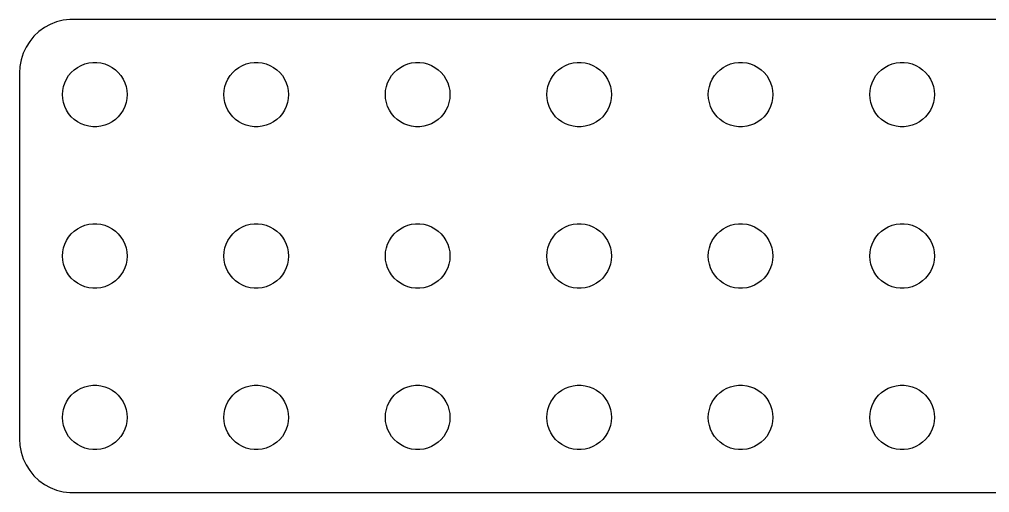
# Model space of a CAD drawing. Header units: metres. Extents: x -94 to 94, y -11 to 11.
# Drawn here: x -93.5 to -48.44, y -11 to 11 of the extents above; entities that cross this region are included whole.
import ezdxf

# ---------------------------------------------------------------- set-up
doc = ezdxf.new("R2010")
doc.units = ezdxf.units.M

msp = doc.modelspace()

# ---------------------------------------------------------------- linework, layer by layer
for p, q in [((-91.7725, 10.8776), (-92.0644, 10.7621)), ((-91.4684, 10.9557), (-91.7725, 10.8776)), ((-91.157, 10.9951), (-91.4684, 10.9557)), ((91.157, 10.9951), (-91.157, 10.9951)), ((-92.5936, 10.4263), (-92.8224, 10.2114)), ((-92.3396, 10.6108), (-92.5936, 10.4263)), ((-92.0644, 10.7621), (-92.3396, 10.6108)), ((-93.0225, 9.96945), (-93.1908, 9.70438)), ((-92.8224, 10.2114), (-93.0225, 9.96945)), ((-93.1908, 9.70438), (-93.3244, 9.4203)), ((-93.4214, 9.12172), (-93.4803, 8.81332)), ((-93.3244, 9.4203), (-93.4214, 9.12172)), ((-93.4803, 8.81332), (-93.5, 8.5)), ((-91.0934, 8.52681), (-90.9561, 8.65576)), ((-90.9561, 8.65576), (-90.8037, 8.76648)), ((-90.8037, 8.76648), (-90.6387, 8.85724)), ((-90.6387, 8.85724), (-90.4635, 8.92657)), ((-90.4635, 8.92657), (-90.2811, 8.97342)), ((-90.2811, 8.97342), (-90.0942, 8.99704)), ((-90.0942, 8.99704), (-89.9058, 8.99704)), ((-89.9058, 8.99704), (-89.7189, 8.97342)), ((-89.7189, 8.97342), (-89.5365, 8.92657)), ((-89.5365, 8.92657), (-89.3613, 8.85724)), ((-89.3613, 8.85724), (-89.1963, 8.76648)), ((-89.1963, 8.76648), (-89.0439, 8.65576)), ((-89.0439, 8.65576), (-88.9065, 8.52681)), ((-83.5934, 8.52681), (-83.4561, 8.65576)), ((-83.4561, 8.65576), (-83.3037, 8.76648)), ((-83.3037, 8.76648), (-83.1387, 8.85724)), ((-83.1387, 8.85724), (-82.9635, 8.92657)), ((-82.9635, 8.92657), (-82.7811, 8.97342)), ((-82.7811, 8.97342), (-82.5942, 8.99704)), ((-82.5942, 8.99704), (-82.4058, 8.99704)), ((-82.4058, 8.99704), (-82.2189, 8.97342)), ((-82.2189, 8.97342), (-82.0365, 8.92657)), ((-82.0365, 8.92657), (-81.8613, 8.85724)), ((-81.8613, 8.85724), (-81.6963, 8.76648)), ((-81.6963, 8.76648), (-81.5439, 8.65576)), ((-81.5439, 8.65576), (-81.4065, 8.52681)), ((-76.0934, 8.52681), (-75.9561, 8.65576)), ((-75.9561, 8.65576), (-75.8037, 8.76648)), ((-75.8037, 8.76648), (-75.6387, 8.85724)), ((-75.6387, 8.85724), (-75.4635, 8.92657)), ((-75.4635, 8.92657), (-75.2811, 8.97342)), ((-75.2811, 8.97342), (-75.0942, 8.99704)), ((-75.0942, 8.99704), (-74.9058, 8.99704)), ((-74.9058, 8.99704), (-74.7189, 8.97342)), ((-74.7189, 8.97342), (-74.5365, 8.92657)), ((-74.5365, 8.92657), (-74.3613, 8.85724)), ((-74.3613, 8.85724), (-74.1963, 8.76648)), ((-74.1963, 8.76648), (-74.0439, 8.65576)), ((-74.0439, 8.65576), (-73.9065, 8.52681)), ((-68.5934, 8.52681), (-68.4561, 8.65576)), ((-68.4561, 8.65576), (-68.3037, 8.76648)), ((-68.3037, 8.76648), (-68.1387, 8.85724)), ((-68.1387, 8.85724), (-67.9635, 8.92657)), ((-67.9635, 8.92657), (-67.7811, 8.97342)), ((-67.7811, 8.97342), (-67.5942, 8.99704)), ((-67.5942, 8.99704), (-67.4058, 8.99704)), ((-67.4058, 8.99704), (-67.2189, 8.97342)), ((-67.2189, 8.97342), (-67.0365, 8.92657)), ((-67.0365, 8.92657), (-66.8613, 8.85724)), ((-66.8613, 8.85724), (-66.6963, 8.76648)), ((-66.6963, 8.76648), (-66.5439, 8.65576)), ((-66.5439, 8.65576), (-66.4065, 8.52681)), ((-61.0934, 8.52681), (-60.9561, 8.65576)), ((-60.9561, 8.65576), (-60.8037, 8.76648)), ((-60.8037, 8.76648), (-60.6387, 8.85724)), ((-60.6387, 8.85724), (-60.4635, 8.92657)), ((-60.4635, 8.92657), (-60.2811, 8.97342)), ((-60.2811, 8.97342), (-60.0942, 8.99704)), ((-60.0942, 8.99704), (-59.9058, 8.99704)), ((-59.9058, 8.99704), (-59.7189, 8.97342)), ((-59.7189, 8.97342), (-59.5365, 8.92657)), ((-59.5365, 8.92657), (-59.3613, 8.85724)), ((-59.3613, 8.85724), (-59.1963, 8.76648)), ((-59.1963, 8.76648), (-59.0439, 8.65576)), ((-59.0439, 8.65576), (-58.9065, 8.52681)), ((-53.5934, 8.52681), (-53.4561, 8.65576)), ((-53.4561, 8.65576), (-53.3037, 8.76648)), ((-53.3037, 8.76648), (-53.1387, 8.85724)), ((-53.1387, 8.85724), (-52.9635, 8.92657)), ((-52.9635, 8.92657), (-52.7811, 8.97342)), ((-52.7811, 8.97342), (-52.5942, 8.99704)), ((-52.5942, 8.99704), (-52.4058, 8.99704)), ((-52.4058, 8.99704), (-52.2189, 8.97342)), ((-52.2189, 8.97342), (-52.0365, 8.92657)), ((-52.0365, 8.92657), (-51.8613, 8.85724)), ((-51.8613, 8.85724), (-51.6963, 8.76648)), ((-51.6963, 8.76648), (-51.5439, 8.65576)), ((-51.5439, 8.65576), (-51.4065, 8.52681)), ((-93.5, 8.5), (-93.5, -8.5)), ((-91.3947, 8.05219), (-91.3145, 8.22263)), ((-91.3145, 8.22263), (-91.2135, 8.38167)), ((-91.2135, 8.38167), (-91.0934, 8.52681)), ((-88.9065, 8.52681), (-88.7865, 8.38167)), ((-88.7865, 8.38167), (-88.6855, 8.22263)), ((-88.6855, 8.22263), (-88.6053, 8.05219)), ((-83.8947, 8.05219), (-83.8145, 8.22263)), ((-83.8145, 8.22263), (-83.7135, 8.38167)), ((-83.7135, 8.38167), (-83.5934, 8.52681)), ((-81.4065, 8.52681), (-81.2865, 8.38167)), ((-81.2865, 8.38167), (-81.1855, 8.22263)), ((-81.1855, 8.22263), (-81.1053, 8.05219)), ((-76.3947, 8.05219), (-76.3145, 8.22263)), ((-76.3145, 8.22263), (-76.2135, 8.38167)), ((-76.2135, 8.38167), (-76.0934, 8.52681)), ((-73.9065, 8.52681), (-73.7865, 8.38167)), ((-73.7865, 8.38167), (-73.6855, 8.22263)), ((-73.6855, 8.22263), (-73.6053, 8.05219)), ((-68.8947, 8.05219), (-68.8145, 8.22263)), ((-68.8145, 8.22263), (-68.7135, 8.38167)), ((-68.7135, 8.38167), (-68.5934, 8.52681)), ((-66.4065, 8.52681), (-66.2865, 8.38167)), ((-66.2865, 8.38167), (-66.1855, 8.22263)), ((-66.1855, 8.22263), (-66.1053, 8.05219)), ((-61.3947, 8.05219), (-61.3145, 8.22263)), ((-61.3145, 8.22263), (-61.2135, 8.38167)), ((-61.2135, 8.38167), (-61.0934, 8.52681)), ((-58.9065, 8.52681), (-58.7865, 8.38167)), ((-58.7865, 8.38167), (-58.6855, 8.22263)), ((-58.6855, 8.22263), (-58.6053, 8.05219)), ((-53.8947, 8.05219), (-53.8145, 8.22263)), ((-53.8145, 8.22263), (-53.7135, 8.38167)), ((-53.7135, 8.38167), (-53.5934, 8.52681)), ((-51.4065, 8.52681), (-51.2865, 8.38167)), ((-51.2865, 8.38167), (-51.1855, 8.22263)), ((-51.1855, 8.22263), (-51.1053, 8.05219)), ((-91.5, 7.5), (-91.4882, 7.68799)), ((-91.4882, 7.68799), (-91.4529, 7.87303)), ((-91.4529, 7.87303), (-91.3947, 8.05219)), ((-88.6053, 8.05219), (-88.5471, 7.87303)), ((-88.5471, 7.87303), (-88.5118, 7.68799)), ((-88.5118, 7.68799), (-88.5, 7.5)), ((-84, 7.5), (-83.9882, 7.68799)), ((-83.9882, 7.68799), (-83.9529, 7.87303)), ((-83.9529, 7.87303), (-83.8947, 8.05219)), ((-81.1053, 8.05219), (-81.0471, 7.87303)), ((-81.0471, 7.87303), (-81.0118, 7.68799)), ((-81.0118, 7.68799), (-81, 7.5)), ((-76.5, 7.5), (-76.4882, 7.68799)), ((-76.4882, 7.68799), (-76.4529, 7.87303)), ((-76.4529, 7.87303), (-76.3947, 8.05219)), ((-73.6053, 8.05219), (-73.5471, 7.87303)), ((-73.5471, 7.87303), (-73.5118, 7.68799)), ((-73.5118, 7.68799), (-73.5, 7.5)), ((-69, 7.5), (-68.9882, 7.68799)), ((-68.9882, 7.68799), (-68.9529, 7.87303)), ((-68.9529, 7.87303), (-68.8947, 8.05219)), ((-66.1053, 8.05219), (-66.0471, 7.87303)), ((-66.0471, 7.87303), (-66.0118, 7.68799)), ((-66.0118, 7.68799), (-66, 7.5)), ((-61.5, 7.5), (-61.4882, 7.68799)), ((-61.4882, 7.68799), (-61.4529, 7.87303)), ((-61.4529, 7.87303), (-61.3947, 8.05219)), ((-58.6053, 8.05219), (-58.5471, 7.87303)), ((-58.5471, 7.87303), (-58.5118, 7.68799)), ((-58.5118, 7.68799), (-58.5, 7.5)), ((-54, 7.5), (-53.9882, 7.68799)), ((-53.9882, 7.68799), (-53.9529, 7.87303)), ((-53.9529, 7.87303), (-53.8947, 8.05219)), ((-51.1053, 8.05219), (-51.0471, 7.87303)), ((-51.0471, 7.87303), (-51.0118, 7.68799)), ((-51.0118, 7.68799), (-51, 7.5)), ((-91.4882, 7.312), (-91.5, 7.5)), ((-91.4529, 7.12695), (-91.4882, 7.312)), ((-88.5118, 7.312), (-88.5471, 7.12695)), ((-88.5, 7.5), (-88.5118, 7.312)), ((-83.9882, 7.312), (-84, 7.5)), ((-83.9529, 7.12695), (-83.9882, 7.312)), ((-81.0118, 7.312), (-81.0471, 7.12695)), ((-81, 7.5), (-81.0118, 7.312)), ((-76.4882, 7.312), (-76.5, 7.5)), ((-76.4529, 7.12695), (-76.4882, 7.312)), ((-73.5118, 7.312), (-73.5471, 7.12695)), ((-73.5, 7.5), (-73.5118, 7.312)), ((-68.9882, 7.312), (-69, 7.5)), ((-68.9529, 7.12695), (-68.9882, 7.312)), ((-66.0118, 7.312), (-66.0471, 7.12695)), ((-66, 7.5), (-66.0118, 7.312)), ((-61.4882, 7.312), (-61.5, 7.5)), ((-61.4529, 7.12695), (-61.4882, 7.312)), ((-58.5118, 7.312), (-58.5471, 7.12695)), ((-58.5, 7.5), (-58.5118, 7.312)), ((-53.9882, 7.312), (-54, 7.5)), ((-53.9529, 7.12695), (-53.9882, 7.312)), ((-51.0118, 7.312), (-51.0471, 7.12695)), ((-51, 7.5), (-51.0118, 7.312)), ((-91.3947, 6.9478), (-91.4529, 7.12695)), ((-91.3145, 6.77736), (-91.3947, 6.9478)), ((-91.2135, 6.61832), (-91.3145, 6.77736)), ((-88.6855, 6.77736), (-88.7865, 6.61832)), ((-88.6053, 6.9478), (-88.6855, 6.77736)), ((-88.5471, 7.12695), (-88.6053, 6.9478)), ((-83.8947, 6.9478), (-83.9529, 7.12695)), ((-83.8145, 6.77736), (-83.8947, 6.9478)), ((-83.7135, 6.61832), (-83.8145, 6.77736)), ((-81.1855, 6.77736), (-81.2865, 6.61832)), ((-81.1053, 6.9478), (-81.1855, 6.77736)), ((-81.0471, 7.12695), (-81.1053, 6.9478)), ((-76.3947, 6.9478), (-76.4529, 7.12695)), ((-76.3145, 6.77736), (-76.3947, 6.9478)), ((-76.2135, 6.61832), (-76.3145, 6.77736)), ((-73.6855, 6.77736), (-73.7865, 6.61832)), ((-73.6053, 6.9478), (-73.6855, 6.77736)), ((-73.5471, 7.12695), (-73.6053, 6.9478)), ((-68.8947, 6.9478), (-68.9529, 7.12695)), ((-68.8145, 6.77736), (-68.8947, 6.9478)), ((-68.7135, 6.61832), (-68.8145, 6.77736)), ((-66.1855, 6.77736), (-66.2865, 6.61832)), ((-66.1053, 6.9478), (-66.1855, 6.77736)), ((-66.0471, 7.12695), (-66.1053, 6.9478)), ((-61.3947, 6.9478), (-61.4529, 7.12695)), ((-61.3145, 6.77736), (-61.3947, 6.9478)), ((-61.2135, 6.61832), (-61.3145, 6.77736)), ((-58.6855, 6.77736), (-58.7865, 6.61832)), ((-58.6053, 6.9478), (-58.6855, 6.77736)), ((-58.5471, 7.12695), (-58.6053, 6.9478)), ((-53.8947, 6.9478), (-53.9529, 7.12695)), ((-53.8145, 6.77736), (-53.8947, 6.9478)), ((-53.7135, 6.61832), (-53.8145, 6.77736)), ((-51.1855, 6.77736), (-51.2865, 6.61832)), ((-51.1053, 6.9478), (-51.1855, 6.77736)), ((-51.0471, 7.12695), (-51.1053, 6.9478)), ((-91.0934, 6.47318), (-91.2135, 6.61832)), ((-90.9561, 6.34422), (-91.0934, 6.47318)), ((-90.8037, 6.23351), (-90.9561, 6.34422)), ((-89.0439, 6.34422), (-89.1963, 6.23351)), ((-88.9065, 6.47318), (-89.0439, 6.34422)), ((-88.7865, 6.61832), (-88.9065, 6.47318)), ((-83.5934, 6.47318), (-83.7135, 6.61832)), ((-83.4561, 6.34422), (-83.5934, 6.47318)), ((-83.3037, 6.23351), (-83.4561, 6.34422)), ((-81.5439, 6.34422), (-81.6963, 6.23351)), ((-81.4065, 6.47318), (-81.5439, 6.34422)), ((-81.2865, 6.61832), (-81.4065, 6.47318)), ((-76.0934, 6.47318), (-76.2135, 6.61832)), ((-75.9561, 6.34422), (-76.0934, 6.47318)), ((-75.8037, 6.23351), (-75.9561, 6.34422)), ((-74.0439, 6.34422), (-74.1963, 6.23351)), ((-73.9065, 6.47318), (-74.0439, 6.34422)), ((-73.7865, 6.61832), (-73.9065, 6.47318)), ((-68.5934, 6.47318), (-68.7135, 6.61832)), ((-68.4561, 6.34422), (-68.5934, 6.47318)), ((-68.3037, 6.23351), (-68.4561, 6.34422)), ((-66.5439, 6.34422), (-66.6963, 6.23351)), ((-66.4065, 6.47318), (-66.5439, 6.34422)), ((-66.2865, 6.61832), (-66.4065, 6.47318)), ((-61.0934, 6.47318), (-61.2135, 6.61832)), ((-60.9561, 6.34422), (-61.0934, 6.47318)), ((-60.8037, 6.23351), (-60.9561, 6.34422)), ((-59.0439, 6.34422), (-59.1963, 6.23351)), ((-58.9065, 6.47318), (-59.0439, 6.34422)), ((-58.7865, 6.61832), (-58.9065, 6.47318)), ((-53.5934, 6.47318), (-53.7135, 6.61832)), ((-53.4561, 6.34422), (-53.5934, 6.47318)), ((-53.3037, 6.23351), (-53.4561, 6.34422)), ((-51.5439, 6.34422), (-51.6963, 6.23351)), ((-51.4065, 6.47318), (-51.5439, 6.34422)), ((-51.2865, 6.61832), (-51.4065, 6.47318)), ((-90.6387, 6.14275), (-90.8037, 6.23351)), ((-90.4635, 6.07341), (-90.6387, 6.14275)), ((-90.2811, 6.02657), (-90.4635, 6.07341)), ((-90.0942, 6.00294), (-90.2811, 6.02657)), ((-89.9058, 6.00294), (-90.0942, 6.00294)), ((-89.7189, 6.02657), (-89.9058, 6.00294)), ((-89.5365, 6.07341), (-89.7189, 6.02657)), ((-89.3613, 6.14275), (-89.5365, 6.07341)), ((-89.1963, 6.23351), (-89.3613, 6.14275)), ((-83.1387, 6.14275), (-83.3037, 6.23351)), ((-82.9635, 6.07341), (-83.1387, 6.14275)), ((-82.7811, 6.02657), (-82.9635, 6.07341)), ((-82.5942, 6.00294), (-82.7811, 6.02657)), ((-82.4058, 6.00294), (-82.5942, 6.00294)), ((-82.2189, 6.02657), (-82.4058, 6.00294)), ((-82.0365, 6.07341), (-82.2189, 6.02657)), ((-81.8613, 6.14275), (-82.0365, 6.07341)), ((-81.6963, 6.23351), (-81.8613, 6.14275)), ((-75.6387, 6.14275), (-75.8037, 6.23351)), ((-75.4635, 6.07341), (-75.6387, 6.14275)), ((-75.2811, 6.02657), (-75.4635, 6.07341)), ((-75.0942, 6.00294), (-75.2811, 6.02657)), ((-74.9058, 6.00294), (-75.0942, 6.00294)), ((-74.7189, 6.02657), (-74.9058, 6.00294)), ((-74.5365, 6.07341), (-74.7189, 6.02657)), ((-74.3613, 6.14275), (-74.5365, 6.07341)), ((-74.1963, 6.23351), (-74.3613, 6.14275)), ((-68.1387, 6.14275), (-68.3037, 6.23351)), ((-67.9635, 6.07341), (-68.1387, 6.14275)), ((-67.7811, 6.02657), (-67.9635, 6.07341)), ((-67.5942, 6.00294), (-67.7811, 6.02657)), ((-67.4058, 6.00294), (-67.5942, 6.00294)), ((-67.2189, 6.02657), (-67.4058, 6.00294)), ((-67.0365, 6.07341), (-67.2189, 6.02657)), ((-66.8613, 6.14275), (-67.0365, 6.07341)), ((-66.6963, 6.23351), (-66.8613, 6.14275)), ((-60.6387, 6.14275), (-60.8037, 6.23351)), ((-60.4635, 6.07341), (-60.6387, 6.14275)), ((-60.2811, 6.02657), (-60.4635, 6.07341)), ((-60.0942, 6.00294), (-60.2811, 6.02657)), ((-59.9058, 6.00294), (-60.0942, 6.00294)), ((-59.7189, 6.02657), (-59.9058, 6.00294)), ((-59.5365, 6.07341), (-59.7189, 6.02657)), ((-59.3613, 6.14275), (-59.5365, 6.07341)), ((-59.1963, 6.23351), (-59.3613, 6.14275)), ((-53.1387, 6.14275), (-53.3037, 6.23351)), ((-52.9635, 6.07341), (-53.1387, 6.14275)), ((-52.7811, 6.02657), (-52.9635, 6.07341)), ((-52.5942, 6.00294), (-52.7811, 6.02657)), ((-52.4058, 6.00294), (-52.5942, 6.00294)), ((-52.2189, 6.02657), (-52.4058, 6.00294)), ((-52.0365, 6.07341), (-52.2189, 6.02657)), ((-51.8613, 6.14275), (-52.0365, 6.07341)), ((-51.6963, 6.23351), (-51.8613, 6.14275)), ((-90.8037, 1.26648), (-90.6387, 1.35724)), ((-90.6387, 1.35724), (-90.4635, 1.42657)), ((-90.4635, 1.42657), (-90.2811, 1.47342)), ((-90.2811, 1.47342), (-90.0942, 1.49704)), ((-90.0942, 1.49704), (-89.9058, 1.49704)), ((-89.9058, 1.49704), (-89.7189, 1.47342)), ((-89.7189, 1.47342), (-89.5365, 1.42657)), ((-89.5365, 1.42657), (-89.3613, 1.35724)), ((-89.3613, 1.35724), (-89.1963, 1.26648)), ((-83.3037, 1.26648), (-83.1387, 1.35724)), ((-83.1387, 1.35724), (-82.9635, 1.42657)), ((-82.9635, 1.42657), (-82.7811, 1.47342)), ((-82.7811, 1.47342), (-82.5942, 1.49704)), ((-82.5942, 1.49704), (-82.4058, 1.49704)), ((-82.4058, 1.49704), (-82.2189, 1.47342)), ((-82.2189, 1.47342), (-82.0365, 1.42657)), ((-82.0365, 1.42657), (-81.8613, 1.35724)), ((-81.8613, 1.35724), (-81.6963, 1.26648)), ((-75.8037, 1.26648), (-75.6387, 1.35724)), ((-75.6387, 1.35724), (-75.4635, 1.42657)), ((-75.4635, 1.42657), (-75.2811, 1.47342)), ((-75.2811, 1.47342), (-75.0942, 1.49704)), ((-75.0942, 1.49704), (-74.9058, 1.49704)), ((-74.9058, 1.49704), (-74.7189, 1.47342)), ((-74.7189, 1.47342), (-74.5365, 1.42657)), ((-74.5365, 1.42657), (-74.3613, 1.35724)), ((-74.3613, 1.35724), (-74.1963, 1.26648)), ((-68.3037, 1.26648), (-68.1387, 1.35724)), ((-68.1387, 1.35724), (-67.9635, 1.42657)), ((-67.9635, 1.42657), (-67.7811, 1.47342)), ((-67.7811, 1.47342), (-67.5942, 1.49704)), ((-67.5942, 1.49704), (-67.4058, 1.49704)), ((-67.4058, 1.49704), (-67.2189, 1.47342)), ((-67.2189, 1.47342), (-67.0365, 1.42657)), ((-67.0365, 1.42657), (-66.8613, 1.35724)), ((-66.8613, 1.35724), (-66.6963, 1.26648)), ((-60.8037, 1.26648), (-60.6387, 1.35724)), ((-60.6387, 1.35724), (-60.4635, 1.42657)), ((-60.4635, 1.42657), (-60.2811, 1.47342)), ((-60.2811, 1.47342), (-60.0942, 1.49704)), ((-60.0942, 1.49704), (-59.9058, 1.49704)), ((-59.9058, 1.49704), (-59.7189, 1.47342)), ((-59.7189, 1.47342), (-59.5365, 1.42657)), ((-59.5365, 1.42657), (-59.3613, 1.35724)), ((-59.3613, 1.35724), (-59.1963, 1.26648)), ((-53.3037, 1.26648), (-53.1387, 1.35724)), ((-53.1387, 1.35724), (-52.9635, 1.42657)), ((-52.9635, 1.42657), (-52.7811, 1.47342)), ((-52.7811, 1.47342), (-52.5942, 1.49704)), ((-52.5942, 1.49704), (-52.4058, 1.49704)), ((-52.4058, 1.49704), (-52.2189, 1.47342)), ((-52.2189, 1.47342), (-52.0365, 1.42657)), ((-52.0365, 1.42657), (-51.8613, 1.35724)), ((-51.8613, 1.35724), (-51.6963, 1.26648)), ((-91.2135, 0.881668), (-91.0934, 1.02681)), ((-91.0934, 1.02681), (-90.9561, 1.15576)), ((-90.9561, 1.15576), (-90.8037, 1.26648)), ((-89.1963, 1.26648), (-89.0439, 1.15576)), ((-89.0439, 1.15576), (-88.9065, 1.02681)), ((-88.9065, 1.02681), (-88.7865, 0.881668)), ((-83.7135, 0.881668), (-83.5934, 1.02681)), ((-83.5934, 1.02681), (-83.4561, 1.15576)), ((-83.4561, 1.15576), (-83.3037, 1.26648)), ((-81.6963, 1.26648), (-81.5439, 1.15576)), ((-81.5439, 1.15576), (-81.4065, 1.02681)), ((-81.4065, 1.02681), (-81.2865, 0.881668)), ((-76.2135, 0.881668), (-76.0934, 1.02681)), ((-76.0934, 1.02681), (-75.9561, 1.15576)), ((-75.9561, 1.15576), (-75.8037, 1.26648)), ((-74.1963, 1.26648), (-74.0439, 1.15576)), ((-74.0439, 1.15576), (-73.9065, 1.02681)), ((-73.9065, 1.02681), (-73.7865, 0.881668)), ((-68.7135, 0.881668), (-68.5934, 1.02681)), ((-68.5934, 1.02681), (-68.4561, 1.15576)), ((-68.4561, 1.15576), (-68.3037, 1.26648)), ((-66.6963, 1.26648), (-66.5439, 1.15576)), ((-66.5439, 1.15576), (-66.4065, 1.02681)), ((-66.4065, 1.02681), (-66.2865, 0.881668)), ((-61.2135, 0.881668), (-61.0934, 1.02681)), ((-61.0934, 1.02681), (-60.9561, 1.15576)), ((-60.9561, 1.15576), (-60.8037, 1.26648)), ((-59.1963, 1.26648), (-59.0439, 1.15576)), ((-59.0439, 1.15576), (-58.9065, 1.02681)), ((-58.9065, 1.02681), (-58.7865, 0.881668)), ((-53.7135, 0.881668), (-53.5934, 1.02681)), ((-53.5934, 1.02681), (-53.4561, 1.15576)), ((-53.4561, 1.15576), (-53.3037, 1.26648)), ((-51.6963, 1.26648), (-51.5439, 1.15576)), ((-51.5439, 1.15576), (-51.4065, 1.02681)), ((-51.4065, 1.02681), (-51.2865, 0.881668)), ((-91.4529, 0.373032), (-91.3947, 0.552185)), ((-91.3947, 0.552185), (-91.3145, 0.722626)), ((-91.3145, 0.722626), (-91.2135, 0.881668)), ((-88.7865, 0.881668), (-88.6855, 0.722626)), ((-88.6855, 0.722626), (-88.6053, 0.552185)), ((-88.6053, 0.552185), (-88.5471, 0.373032)), ((-83.9529, 0.373032), (-83.8947, 0.552185)), ((-83.8947, 0.552185), (-83.8145, 0.722626)), ((-83.8145, 0.722626), (-83.7135, 0.881668)), ((-81.2865, 0.881668), (-81.1855, 0.722626)), ((-81.1855, 0.722626), (-81.1053, 0.552185)), ((-81.1053, 0.552185), (-81.0471, 0.373032)), ((-76.4529, 0.373032), (-76.3947, 0.552185)), ((-76.3947, 0.552185), (-76.3145, 0.722626)), ((-76.3145, 0.722626), (-76.2135, 0.881668)), ((-73.7865, 0.881668), (-73.6855, 0.722626)), ((-73.6855, 0.722626), (-73.6053, 0.552185)), ((-73.6053, 0.552185), (-73.5471, 0.373032)), ((-68.9529, 0.373032), (-68.8947, 0.552185)), ((-68.8947, 0.552185), (-68.8145, 0.722626)), ((-68.8145, 0.722626), (-68.7135, 0.881668)), ((-66.2865, 0.881668), (-66.1855, 0.722626)), ((-66.1855, 0.722626), (-66.1053, 0.552185)), ((-66.1053, 0.552185), (-66.0471, 0.373032)), ((-61.4529, 0.373032), (-61.3947, 0.552185)), ((-61.3947, 0.552185), (-61.3145, 0.722626)), ((-61.3145, 0.722626), (-61.2135, 0.881668)), ((-58.7865, 0.881668), (-58.6855, 0.722626)), ((-58.6855, 0.722626), (-58.6053, 0.552185)), ((-58.6053, 0.552185), (-58.5471, 0.373032)), ((-53.9529, 0.373032), (-53.8947, 0.552185)), ((-53.8947, 0.552185), (-53.8145, 0.722626)), ((-53.8145, 0.722626), (-53.7135, 0.881668)), ((-51.2865, 0.881668), (-51.1855, 0.722626)), ((-51.1855, 0.722626), (-51.1053, 0.552185)), ((-51.1053, 0.552185), (-51.0471, 0.373032)), ((-91.5, 0), (-91.4882, 0.187988)), ((-91.4882, -0.187988), (-91.5, 0)), ((-91.4882, 0.187988), (-91.4529, 0.373032)), ((-88.5471, 0.373032), (-88.5118, 0.187988)), ((-88.5118, 0.187988), (-88.5, 0)), ((-88.5, 0), (-88.5118, -0.187988)), ((-84, 0), (-83.9882, 0.187988)), ((-83.9882, -0.187988), (-84, 0)), ((-83.9882, 0.187988), (-83.9529, 0.373032)), ((-81.0471, 0.373032), (-81.0118, 0.187988)), ((-81.0118, 0.187988), (-81, 0)), ((-81, 0), (-81.0118, -0.187988)), ((-76.5, 0), (-76.4882, 0.187988)), ((-76.4882, -0.187988), (-76.5, 0)), ((-76.4882, 0.187988), (-76.4529, 0.373032)), ((-73.5471, 0.373032), (-73.5118, 0.187988)), ((-73.5118, 0.187988), (-73.5, 0)), ((-73.5, 0), (-73.5118, -0.187988)), ((-69, 0), (-68.9882, 0.187988)), ((-68.9882, -0.187988), (-69, 0)), ((-68.9882, 0.187988), (-68.9529, 0.373032)), ((-66.0471, 0.373032), (-66.0118, 0.187988)), ((-66.0118, 0.187988), (-66, 0)), ((-66, 0), (-66.0118, -0.187988)), ((-61.5, 0), (-61.4882, 0.187988)), ((-61.4882, -0.187988), (-61.5, 0)), ((-61.4882, 0.187988), (-61.4529, 0.373032)), ((-58.5471, 0.373032), (-58.5118, 0.187988)), ((-58.5118, 0.187988), (-58.5, 0)), ((-58.5, 0), (-58.5118, -0.187988)), ((-54, 0), (-53.9882, 0.187988)), ((-53.9882, -0.187988), (-54, 0)), ((-53.9882, 0.187988), (-53.9529, 0.373032)), ((-51.0471, 0.373032), (-51.0118, 0.187988)), ((-51.0118, 0.187988), (-51, 0)), ((-51, 0), (-51.0118, -0.187988)), ((-91.4529, -0.373032), (-91.4882, -0.187988)), ((-91.3947, -0.552185), (-91.4529, -0.373032)), ((-88.5471, -0.373032), (-88.6053, -0.552185)), ((-88.5118, -0.187988), (-88.5471, -0.373032)), ((-83.9529, -0.373032), (-83.9882, -0.187988)), ((-83.8947, -0.552185), (-83.9529, -0.373032)), ((-81.0471, -0.373032), (-81.1053, -0.552185)), ((-81.0118, -0.187988), (-81.0471, -0.373032)), ((-76.4529, -0.373032), (-76.4882, -0.187988)), ((-76.3947, -0.552185), (-76.4529, -0.373032)), ((-73.5471, -0.373032), (-73.6053, -0.552185)), ((-73.5118, -0.187988), (-73.5471, -0.373032)), ((-68.9529, -0.373032), (-68.9882, -0.187988)), ((-68.8947, -0.552185), (-68.9529, -0.373032)), ((-66.0471, -0.373032), (-66.1053, -0.552185)), ((-66.0118, -0.187988), (-66.0471, -0.373032)), ((-61.4529, -0.373032), (-61.4882, -0.187988)), ((-61.3947, -0.552185), (-61.4529, -0.373032)), ((-58.5471, -0.373032), (-58.6053, -0.552185)), ((-58.5118, -0.187988), (-58.5471, -0.373032)), ((-53.9529, -0.373032), (-53.9882, -0.187988)), ((-53.8947, -0.552185), (-53.9529, -0.373032)), ((-51.0471, -0.373032), (-51.1053, -0.552185)), ((-51.0118, -0.187988), (-51.0471, -0.373032)), ((-91.3145, -0.722626), (-91.3947, -0.552185)), ((-91.2135, -0.881668), (-91.3145, -0.722626)), ((-91.0934, -1.02681), (-91.2135, -0.881668)), ((-88.7865, -0.881668), (-88.9065, -1.02681)), ((-88.6855, -0.722626), (-88.7865, -0.881668)), ((-88.6053, -0.552185), (-88.6855, -0.722626)), ((-83.8145, -0.722626), (-83.8947, -0.552185)), ((-83.7135, -0.881668), (-83.8145, -0.722626)), ((-83.5934, -1.02681), (-83.7135, -0.881668)), ((-81.2865, -0.881668), (-81.4065, -1.02681)), ((-81.1855, -0.722626), (-81.2865, -0.881668)), ((-81.1053, -0.552185), (-81.1855, -0.722626)), ((-76.3145, -0.722626), (-76.3947, -0.552185)), ((-76.2135, -0.881668), (-76.3145, -0.722626)), ((-76.0934, -1.02681), (-76.2135, -0.881668)), ((-73.7865, -0.881668), (-73.9065, -1.02681)), ((-73.6855, -0.722626), (-73.7865, -0.881668)), ((-73.6053, -0.552185), (-73.6855, -0.722626)), ((-68.8145, -0.722626), (-68.8947, -0.552185)), ((-68.7135, -0.881668), (-68.8145, -0.722626)), ((-68.5934, -1.02681), (-68.7135, -0.881668)), ((-66.2865, -0.881668), (-66.4065, -1.02681)), ((-66.1855, -0.722626), (-66.2865, -0.881668)), ((-66.1053, -0.552185), (-66.1855, -0.722626)), ((-61.3145, -0.722626), (-61.3947, -0.552185)), ((-61.2135, -0.881668), (-61.3145, -0.722626)), ((-61.0934, -1.02681), (-61.2135, -0.881668)), ((-58.7865, -0.881668), (-58.9065, -1.02681)), ((-58.6855, -0.722626), (-58.7865, -0.881668)), ((-58.6053, -0.552185), (-58.6855, -0.722626)), ((-53.8145, -0.722626), (-53.8947, -0.552185)), ((-53.7135, -0.881668), (-53.8145, -0.722626)), ((-53.5934, -1.02681), (-53.7135, -0.881668)), ((-51.2865, -0.881668), (-51.4065, -1.02681)), ((-51.1855, -0.722626), (-51.2865, -0.881668)), ((-51.1053, -0.552185), (-51.1855, -0.722626)), ((-90.9561, -1.15576), (-91.0934, -1.02681)), ((-90.8037, -1.26648), (-90.9561, -1.15576)), ((-90.6387, -1.35724), (-90.8037, -1.26648)), ((-89.1963, -1.26648), (-89.3613, -1.35724)), ((-89.0439, -1.15576), (-89.1963, -1.26648)), ((-88.9065, -1.02681), (-89.0439, -1.15576)), ((-83.4561, -1.15576), (-83.5934, -1.02681)), ((-83.3037, -1.26648), (-83.4561, -1.15576)), ((-83.1387, -1.35724), (-83.3037, -1.26648)), ((-81.6963, -1.26648), (-81.8613, -1.35724)), ((-81.5439, -1.15576), (-81.6963, -1.26648)), ((-81.4065, -1.02681), (-81.5439, -1.15576)), ((-75.9561, -1.15576), (-76.0934, -1.02681)), ((-75.8037, -1.26648), (-75.9561, -1.15576)), ((-75.6387, -1.35724), (-75.8037, -1.26648)), ((-74.1963, -1.26648), (-74.3613, -1.35724)), ((-74.0439, -1.15576), (-74.1963, -1.26648)), ((-73.9065, -1.02681), (-74.0439, -1.15576)), ((-68.4561, -1.15576), (-68.5934, -1.02681)), ((-68.3037, -1.26648), (-68.4561, -1.15576)), ((-68.1387, -1.35724), (-68.3037, -1.26648)), ((-66.6963, -1.26648), (-66.8613, -1.35724)), ((-66.5439, -1.15576), (-66.6963, -1.26648)), ((-66.4065, -1.02681), (-66.5439, -1.15576)), ((-60.9561, -1.15576), (-61.0934, -1.02681)), ((-60.8037, -1.26648), (-60.9561, -1.15576)), ((-60.6387, -1.35724), (-60.8037, -1.26648)), ((-59.1963, -1.26648), (-59.3613, -1.35724)), ((-59.0439, -1.15576), (-59.1963, -1.26648)), ((-58.9065, -1.02681), (-59.0439, -1.15576)), ((-53.4561, -1.15576), (-53.5934, -1.02681)), ((-53.3037, -1.26648), (-53.4561, -1.15576)), ((-53.1387, -1.35724), (-53.3037, -1.26648)), ((-51.6963, -1.26648), (-51.8613, -1.35724)), ((-51.5439, -1.15576), (-51.6963, -1.26648)), ((-51.4065, -1.02681), (-51.5439, -1.15576)), ((-90.4635, -1.42657), (-90.6387, -1.35724)), ((-90.2811, -1.47342), (-90.4635, -1.42657)), ((-90.0942, -1.49704), (-90.2811, -1.47342)), ((-89.9058, -1.49704), (-90.0942, -1.49704)), ((-89.7189, -1.47342), (-89.9058, -1.49704)), ((-89.5365, -1.42657), (-89.7189, -1.47342)), ((-89.3613, -1.35724), (-89.5365, -1.42657)), ((-82.9635, -1.42657), (-83.1387, -1.35724)), ((-82.7811, -1.47342), (-82.9635, -1.42657)), ((-82.5942, -1.49704), (-82.7811, -1.47342)), ((-82.4058, -1.49704), (-82.5942, -1.49704)), ((-82.2189, -1.47342), (-82.4058, -1.49704)), ((-82.0365, -1.42657), (-82.2189, -1.47342)), ((-81.8613, -1.35724), (-82.0365, -1.42657)), ((-75.4635, -1.42657), (-75.6387, -1.35724)), ((-75.2811, -1.47342), (-75.4635, -1.42657)), ((-75.0942, -1.49704), (-75.2811, -1.47342)), ((-74.9058, -1.49704), (-75.0942, -1.49704)), ((-74.7189, -1.47342), (-74.9058, -1.49704)), ((-74.5365, -1.42657), (-74.7189, -1.47342)), ((-74.3613, -1.35724), (-74.5365, -1.42657)), ((-67.9635, -1.42657), (-68.1387, -1.35724)), ((-67.7811, -1.47342), (-67.9635, -1.42657)), ((-67.5942, -1.49704), (-67.7811, -1.47342)), ((-67.4058, -1.49704), (-67.5942, -1.49704)), ((-67.2189, -1.47342), (-67.4058, -1.49704)), ((-67.0365, -1.42657), (-67.2189, -1.47342)), ((-66.8613, -1.35724), (-67.0365, -1.42657)), ((-60.4635, -1.42657), (-60.6387, -1.35724)), ((-60.2811, -1.47342), (-60.4635, -1.42657)), ((-60.0942, -1.49704), (-60.2811, -1.47342)), ((-59.9058, -1.49704), (-60.0942, -1.49704)), ((-59.7189, -1.47342), (-59.9058, -1.49704)), ((-59.5365, -1.42657), (-59.7189, -1.47342)), ((-59.3613, -1.35724), (-59.5365, -1.42657)), ((-52.9635, -1.42657), (-53.1387, -1.35724)), ((-52.7811, -1.47342), (-52.9635, -1.42657)), ((-52.5942, -1.49704), (-52.7811, -1.47342)), ((-52.4058, -1.49704), (-52.5942, -1.49704)), ((-52.2189, -1.47342), (-52.4058, -1.49704)), ((-52.0365, -1.42657), (-52.2189, -1.47342)), ((-51.8613, -1.35724), (-52.0365, -1.42657)), ((-90.9561, -6.34422), (-90.8037, -6.23351)), ((-90.8037, -6.23351), (-90.6387, -6.14275)), ((-90.6387, -6.14275), (-90.4635, -6.07341)), ((-90.4635, -6.07341), (-90.2811, -6.02657)), ((-90.2811, -6.02657), (-90.0942, -6.00294)), ((-90.0942, -6.00294), (-89.9058, -6.00294)), ((-89.9058, -6.00294), (-89.7189, -6.02657)), ((-89.7189, -6.02657), (-89.5365, -6.07341)), ((-89.5365, -6.07341), (-89.3613, -6.14275)), ((-89.3613, -6.14275), (-89.1963, -6.23351)), ((-89.1963, -6.23351), (-89.0439, -6.34422)), ((-83.4561, -6.34422), (-83.3037, -6.23351)), ((-83.3037, -6.23351), (-83.1387, -6.14275)), ((-83.1387, -6.14275), (-82.9635, -6.07341)), ((-82.9635, -6.07341), (-82.7811, -6.02657)), ((-82.7811, -6.02657), (-82.5942, -6.00294)), ((-82.5942, -6.00294), (-82.4058, -6.00294)), ((-82.4058, -6.00294), (-82.2189, -6.02657)), ((-82.2189, -6.02657), (-82.0365, -6.07341)), ((-82.0365, -6.07341), (-81.8613, -6.14275)), ((-81.8613, -6.14275), (-81.6963, -6.23351)), ((-81.6963, -6.23351), (-81.5439, -6.34422)), ((-75.9561, -6.34422), (-75.8037, -6.23351)), ((-75.8037, -6.23351), (-75.6387, -6.14275)), ((-75.6387, -6.14275), (-75.4635, -6.07341)), ((-75.4635, -6.07341), (-75.2811, -6.02657)), ((-75.2811, -6.02657), (-75.0942, -6.00294)), ((-75.0942, -6.00294), (-74.9058, -6.00294)), ((-74.9058, -6.00294), (-74.7189, -6.02657)), ((-74.7189, -6.02657), (-74.5365, -6.07341)), ((-74.5365, -6.07341), (-74.3613, -6.14275)), ((-74.3613, -6.14275), (-74.1963, -6.23351)), ((-74.1963, -6.23351), (-74.0439, -6.34422)), ((-68.4561, -6.34422), (-68.3037, -6.23351)), ((-68.3037, -6.23351), (-68.1387, -6.14275)), ((-68.1387, -6.14275), (-67.9635, -6.07341)), ((-67.9635, -6.07341), (-67.7811, -6.02657)), ((-67.7811, -6.02657), (-67.5942, -6.00294)), ((-67.5942, -6.00294), (-67.4058, -6.00294)), ((-67.4058, -6.00294), (-67.2189, -6.02657)), ((-67.2189, -6.02657), (-67.0365, -6.07341)), ((-67.0365, -6.07341), (-66.8613, -6.14275)), ((-66.8613, -6.14275), (-66.6963, -6.23351)), ((-66.6963, -6.23351), (-66.5439, -6.34422)), ((-60.9561, -6.34422), (-60.8037, -6.23351)), ((-60.8037, -6.23351), (-60.6387, -6.14275)), ((-60.6387, -6.14275), (-60.4635, -6.07341)), ((-60.4635, -6.07341), (-60.2811, -6.02657)), ((-60.2811, -6.02657), (-60.0942, -6.00294)), ((-60.0942, -6.00294), (-59.9058, -6.00294)), ((-59.9058, -6.00294), (-59.7189, -6.02657)), ((-59.7189, -6.02657), (-59.5365, -6.07341)), ((-59.5365, -6.07341), (-59.3613, -6.14275)), ((-59.3613, -6.14275), (-59.1963, -6.23351)), ((-59.1963, -6.23351), (-59.0439, -6.34422)), ((-53.4561, -6.34422), (-53.3037, -6.23351)), ((-53.3037, -6.23351), (-53.1387, -6.14275)), ((-53.1387, -6.14275), (-52.9635, -6.07341)), ((-52.9635, -6.07341), (-52.7811, -6.02657)), ((-52.7811, -6.02657), (-52.5942, -6.00294)), ((-52.5942, -6.00294), (-52.4058, -6.00294)), ((-52.4058, -6.00294), (-52.2189, -6.02657)), ((-52.2189, -6.02657), (-52.0365, -6.07341)), ((-52.0365, -6.07341), (-51.8613, -6.14275)), ((-51.8613, -6.14275), (-51.6963, -6.23351)), ((-51.6963, -6.23351), (-51.5439, -6.34422)), ((-91.3145, -6.77736), (-91.2135, -6.61832)), ((-91.2135, -6.61832), (-91.0934, -6.47318)), ((-91.0934, -6.47318), (-90.9561, -6.34422)), ((-89.0439, -6.34422), (-88.9065, -6.47318)), ((-88.9065, -6.47318), (-88.7865, -6.61832)), ((-88.7865, -6.61832), (-88.6855, -6.77736)), ((-83.8145, -6.77736), (-83.7135, -6.61832)), ((-83.7135, -6.61832), (-83.5934, -6.47318)), ((-83.5934, -6.47318), (-83.4561, -6.34422)), ((-81.5439, -6.34422), (-81.4065, -6.47318)), ((-81.4065, -6.47318), (-81.2865, -6.61832)), ((-81.2865, -6.61832), (-81.1855, -6.77736)), ((-76.3145, -6.77736), (-76.2135, -6.61832)), ((-76.2135, -6.61832), (-76.0934, -6.47318)), ((-76.0934, -6.47318), (-75.9561, -6.34422)), ((-74.0439, -6.34422), (-73.9065, -6.47318)), ((-73.9065, -6.47318), (-73.7865, -6.61832)), ((-73.7865, -6.61832), (-73.6855, -6.77736)), ((-68.8145, -6.77736), (-68.7135, -6.61832)), ((-68.7135, -6.61832), (-68.5934, -6.47318)), ((-68.5934, -6.47318), (-68.4561, -6.34422)), ((-66.5439, -6.34422), (-66.4065, -6.47318)), ((-66.4065, -6.47318), (-66.2865, -6.61832)), ((-66.2865, -6.61832), (-66.1855, -6.77736)), ((-61.3145, -6.77736), (-61.2135, -6.61832)), ((-61.2135, -6.61832), (-61.0934, -6.47318)), ((-61.0934, -6.47318), (-60.9561, -6.34422)), ((-59.0439, -6.34422), (-58.9065, -6.47318)), ((-58.9065, -6.47318), (-58.7865, -6.61832)), ((-58.7865, -6.61832), (-58.6855, -6.77736)), ((-53.8145, -6.77736), (-53.7135, -6.61832)), ((-53.7135, -6.61832), (-53.5934, -6.47318)), ((-53.5934, -6.47318), (-53.4561, -6.34422)), ((-51.5439, -6.34422), (-51.4065, -6.47318)), ((-51.4065, -6.47318), (-51.2865, -6.61832)), ((-51.2865, -6.61832), (-51.1855, -6.77736)), ((-91.4882, -7.312), (-91.4529, -7.12695)), ((-91.4529, -7.12695), (-91.3947, -6.9478)), ((-91.3947, -6.9478), (-91.3145, -6.77736)), ((-88.6855, -6.77736), (-88.6053, -6.9478)), ((-88.6053, -6.9478), (-88.5471, -7.12695)), ((-88.5471, -7.12695), (-88.5118, -7.312)), ((-83.9882, -7.312), (-83.9529, -7.12695)), ((-83.9529, -7.12695), (-83.8947, -6.9478)), ((-83.8947, -6.9478), (-83.8145, -6.77736)), ((-81.1855, -6.77736), (-81.1053, -6.9478)), ((-81.1053, -6.9478), (-81.0471, -7.12695)), ((-81.0471, -7.12695), (-81.0118, -7.312)), ((-76.4882, -7.312), (-76.4529, -7.12695)), ((-76.4529, -7.12695), (-76.3947, -6.9478)), ((-76.3947, -6.9478), (-76.3145, -6.77736)), ((-73.6855, -6.77736), (-73.6053, -6.9478)), ((-73.6053, -6.9478), (-73.5471, -7.12695)), ((-73.5471, -7.12695), (-73.5118, -7.312)), ((-68.9882, -7.312), (-68.9529, -7.12695)), ((-68.9529, -7.12695), (-68.8947, -6.9478)), ((-68.8947, -6.9478), (-68.8145, -6.77736)), ((-66.1855, -6.77736), (-66.1053, -6.9478)), ((-66.1053, -6.9478), (-66.0471, -7.12695)), ((-66.0471, -7.12695), (-66.0118, -7.312)), ((-61.4882, -7.312), (-61.4529, -7.12695)), ((-61.4529, -7.12695), (-61.3947, -6.9478)), ((-61.3947, -6.9478), (-61.3145, -6.77736)), ((-58.6855, -6.77736), (-58.6053, -6.9478)), ((-58.6053, -6.9478), (-58.5471, -7.12695)), ((-58.5471, -7.12695), (-58.5118, -7.312)), ((-53.9882, -7.312), (-53.9529, -7.12695)), ((-53.9529, -7.12695), (-53.8947, -6.9478)), ((-53.8947, -6.9478), (-53.8145, -6.77736)), ((-51.1855, -6.77736), (-51.1053, -6.9478)), ((-51.1053, -6.9478), (-51.0471, -7.12695)), ((-51.0471, -7.12695), (-51.0118, -7.312)), ((-91.5, -7.5), (-91.4882, -7.312)), ((-91.4882, -7.68799), (-91.5, -7.5)), ((-88.5118, -7.312), (-88.5, -7.5)), ((-88.5, -7.5), (-88.5118, -7.68799)), ((-84, -7.5), (-83.9882, -7.312)), ((-83.9882, -7.68799), (-84, -7.5)), ((-81.0118, -7.312), (-81, -7.5)), ((-81, -7.5), (-81.0118, -7.68799)), ((-76.5, -7.5), (-76.4882, -7.312)), ((-76.4882, -7.68799), (-76.5, -7.5)), ((-73.5118, -7.312), (-73.5, -7.5)), ((-73.5, -7.5), (-73.5118, -7.68799)), ((-69, -7.5), (-68.9882, -7.312)), ((-68.9882, -7.68799), (-69, -7.5)), ((-66.0118, -7.312), (-66, -7.5)), ((-66, -7.5), (-66.0118, -7.68799)), ((-61.5, -7.5), (-61.4882, -7.312)), ((-61.4882, -7.68799), (-61.5, -7.5)), ((-58.5118, -7.312), (-58.5, -7.5)), ((-58.5, -7.5), (-58.5118, -7.68799)), ((-54, -7.5), (-53.9882, -7.312)), ((-53.9882, -7.68799), (-54, -7.5)), ((-51.0118, -7.312), (-51, -7.5)), ((-51, -7.5), (-51.0118, -7.68799)), ((-91.4529, -7.87303), (-91.4882, -7.68799)), ((-91.3947, -8.05219), (-91.4529, -7.87303)), ((-91.3145, -8.22263), (-91.3947, -8.05219)), ((-88.6053, -8.05219), (-88.6855, -8.22263)), ((-88.5471, -7.87303), (-88.6053, -8.05219)), ((-88.5118, -7.68799), (-88.5471, -7.87303)), ((-83.9529, -7.87303), (-83.9882, -7.68799)), ((-83.8947, -8.05219), (-83.9529, -7.87303)), ((-83.8145, -8.22263), (-83.8947, -8.05219)), ((-81.1053, -8.05219), (-81.1855, -8.22263)), ((-81.0471, -7.87303), (-81.1053, -8.05219)), ((-81.0118, -7.68799), (-81.0471, -7.87303)), ((-76.4529, -7.87303), (-76.4882, -7.68799)), ((-76.3947, -8.05219), (-76.4529, -7.87303)), ((-76.3145, -8.22263), (-76.3947, -8.05219)), ((-73.6053, -8.05219), (-73.6855, -8.22263)), ((-73.5471, -7.87303), (-73.6053, -8.05219)), ((-73.5118, -7.68799), (-73.5471, -7.87303)), ((-68.9529, -7.87303), (-68.9882, -7.68799)), ((-68.8947, -8.05219), (-68.9529, -7.87303)), ((-68.8145, -8.22263), (-68.8947, -8.05219)), ((-66.1053, -8.05219), (-66.1855, -8.22263)), ((-66.0471, -7.87303), (-66.1053, -8.05219)), ((-66.0118, -7.68799), (-66.0471, -7.87303)), ((-61.4529, -7.87303), (-61.4882, -7.68799)), ((-61.3947, -8.05219), (-61.4529, -7.87303)), ((-61.3145, -8.22263), (-61.3947, -8.05219)), ((-58.6053, -8.05219), (-58.6855, -8.22263)), ((-58.5471, -7.87303), (-58.6053, -8.05219)), ((-58.5118, -7.68799), (-58.5471, -7.87303)), ((-53.9529, -7.87303), (-53.9882, -7.68799)), ((-53.8947, -8.05219), (-53.9529, -7.87303)), ((-53.8145, -8.22263), (-53.8947, -8.05219)), ((-51.1053, -8.05219), (-51.1855, -8.22263)), ((-51.0471, -7.87303), (-51.1053, -8.05219)), ((-51.0118, -7.68799), (-51.0471, -7.87303)), ((-93.5, -8.5), (-93.4803, -8.81332)), ((-91.2135, -8.38167), (-91.3145, -8.22263)), ((-91.0934, -8.52681), (-91.2135, -8.38167)), ((-90.9561, -8.65576), (-91.0934, -8.52681)), ((-88.9065, -8.52681), (-89.0439, -8.65576)), ((-88.7865, -8.38167), (-88.9065, -8.52681)), ((-88.6855, -8.22263), (-88.7865, -8.38167)), ((-83.7135, -8.38167), (-83.8145, -8.22263)), ((-83.5934, -8.52681), (-83.7135, -8.38167)), ((-83.4561, -8.65576), (-83.5934, -8.52681)), ((-81.4065, -8.52681), (-81.5439, -8.65576)), ((-81.2865, -8.38167), (-81.4065, -8.52681)), ((-81.1855, -8.22263), (-81.2865, -8.38167)), ((-76.2135, -8.38167), (-76.3145, -8.22263)), ((-76.0934, -8.52681), (-76.2135, -8.38167)), ((-75.9561, -8.65576), (-76.0934, -8.52681)), ((-73.9065, -8.52681), (-74.0439, -8.65576)), ((-73.7865, -8.38167), (-73.9065, -8.52681)), ((-73.6855, -8.22263), (-73.7865, -8.38167)), ((-68.7135, -8.38167), (-68.8145, -8.22263)), ((-68.5934, -8.52681), (-68.7135, -8.38167)), ((-68.4561, -8.65576), (-68.5934, -8.52681)), ((-66.4065, -8.52681), (-66.5439, -8.65576)), ((-66.2865, -8.38167), (-66.4065, -8.52681)), ((-66.1855, -8.22263), (-66.2865, -8.38167)), ((-61.2135, -8.38167), (-61.3145, -8.22263)), ((-61.0934, -8.52681), (-61.2135, -8.38167)), ((-60.9561, -8.65576), (-61.0934, -8.52681)), ((-58.9065, -8.52681), (-59.0439, -8.65576)), ((-58.7865, -8.38167), (-58.9065, -8.52681)), ((-58.6855, -8.22263), (-58.7865, -8.38167)), ((-53.7135, -8.38167), (-53.8145, -8.22263)), ((-53.5934, -8.52681), (-53.7135, -8.38167)), ((-53.4561, -8.65576), (-53.5934, -8.52681)), ((-51.4065, -8.52681), (-51.5439, -8.65576)), ((-51.2865, -8.38167), (-51.4065, -8.52681)), ((-51.1855, -8.22263), (-51.2865, -8.38167)), ((-93.4803, -8.81332), (-93.4214, -9.12172)), ((-90.8037, -8.76648), (-90.9561, -8.65576)), ((-90.6387, -8.85724), (-90.8037, -8.76648)), ((-90.4635, -8.92657), (-90.6387, -8.85724)), ((-90.2811, -8.97342), (-90.4635, -8.92657)), ((-90.0942, -8.99704), (-90.2811, -8.97342)), ((-89.9058, -8.99704), (-90.0942, -8.99704)), ((-89.7189, -8.97342), (-89.9058, -8.99704)), ((-89.5365, -8.92657), (-89.7189, -8.97342)), ((-89.3613, -8.85724), (-89.5365, -8.92657)), ((-89.1963, -8.76648), (-89.3613, -8.85724)), ((-89.0439, -8.65576), (-89.1963, -8.76648)), ((-83.3037, -8.76648), (-83.4561, -8.65576)), ((-83.1387, -8.85724), (-83.3037, -8.76648)), ((-82.9635, -8.92657), (-83.1387, -8.85724)), ((-82.7811, -8.97342), (-82.9635, -8.92657)), ((-82.5942, -8.99704), (-82.7811, -8.97342)), ((-82.4058, -8.99704), (-82.5942, -8.99704)), ((-82.2189, -8.97342), (-82.4058, -8.99704)), ((-82.0365, -8.92657), (-82.2189, -8.97342)), ((-81.8613, -8.85724), (-82.0365, -8.92657)), ((-81.6963, -8.76648), (-81.8613, -8.85724)), ((-81.5439, -8.65576), (-81.6963, -8.76648)), ((-75.8037, -8.76648), (-75.9561, -8.65576)), ((-75.6387, -8.85724), (-75.8037, -8.76648)), ((-75.4635, -8.92657), (-75.6387, -8.85724)), ((-75.2811, -8.97342), (-75.4635, -8.92657)), ((-75.0942, -8.99704), (-75.2811, -8.97342)), ((-74.9058, -8.99704), (-75.0942, -8.99704)), ((-74.7189, -8.97342), (-74.9058, -8.99704)), ((-74.5365, -8.92657), (-74.7189, -8.97342)), ((-74.3613, -8.85724), (-74.5365, -8.92657)), ((-74.1963, -8.76648), (-74.3613, -8.85724)), ((-74.0439, -8.65576), (-74.1963, -8.76648)), ((-68.3037, -8.76648), (-68.4561, -8.65576)), ((-68.1387, -8.85724), (-68.3037, -8.76648)), ((-67.9635, -8.92657), (-68.1387, -8.85724)), ((-67.7811, -8.97342), (-67.9635, -8.92657)), ((-67.5942, -8.99704), (-67.7811, -8.97342)), ((-67.4058, -8.99704), (-67.5942, -8.99704)), ((-67.2189, -8.97342), (-67.4058, -8.99704)), ((-67.0365, -8.92657), (-67.2189, -8.97342)), ((-66.8613, -8.85724), (-67.0365, -8.92657)), ((-66.6963, -8.76648), (-66.8613, -8.85724)), ((-66.5439, -8.65576), (-66.6963, -8.76648)), ((-60.8037, -8.76648), (-60.9561, -8.65576)), ((-60.6387, -8.85724), (-60.8037, -8.76648)), ((-60.4635, -8.92657), (-60.6387, -8.85724)), ((-60.2811, -8.97342), (-60.4635, -8.92657)), ((-60.0942, -8.99704), (-60.2811, -8.97342)), ((-59.9058, -8.99704), (-60.0942, -8.99704)), ((-59.7189, -8.97342), (-59.9058, -8.99704)), ((-59.5365, -8.92657), (-59.7189, -8.97342)), ((-59.3613, -8.85724), (-59.5365, -8.92657)), ((-59.1963, -8.76648), (-59.3613, -8.85724)), ((-59.0439, -8.65576), (-59.1963, -8.76648)), ((-53.3037, -8.76648), (-53.4561, -8.65576)), ((-53.1387, -8.85724), (-53.3037, -8.76648)), ((-52.9635, -8.92657), (-53.1387, -8.85724)), ((-52.7811, -8.97342), (-52.9635, -8.92657)), ((-52.5942, -8.99704), (-52.7811, -8.97342)), ((-52.4058, -8.99704), (-52.5942, -8.99704)), ((-52.2189, -8.97342), (-52.4058, -8.99704)), ((-52.0365, -8.92657), (-52.2189, -8.97342)), ((-51.8613, -8.85724), (-52.0365, -8.92657)), ((-51.6963, -8.76648), (-51.8613, -8.85724)), ((-51.5439, -8.65576), (-51.6963, -8.76648)), ((-93.4214, -9.12172), (-93.3244, -9.4203)), ((-93.3244, -9.4203), (-93.1908, -9.70438)), ((-93.1908, -9.70438), (-93.0225, -9.96945)), ((-93.0225, -9.96945), (-92.8224, -10.2114)), ((-92.8224, -10.2114), (-92.5936, -10.4263)), ((-92.5936, -10.4263), (-92.3396, -10.6108)), ((-92.3396, -10.6108), (-92.0644, -10.7621)), ((-92.0644, -10.7621), (-91.7725, -10.8776)), ((-91.7725, -10.8776), (-91.4684, -10.9557)), ((-91.4684, -10.9557), (-91.157, -10.9951)), ((-91.157, -10.9951), (91.157, -10.9951))]:
    msp.add_line(p, q)

doc.saveas('drawing.dxf')
